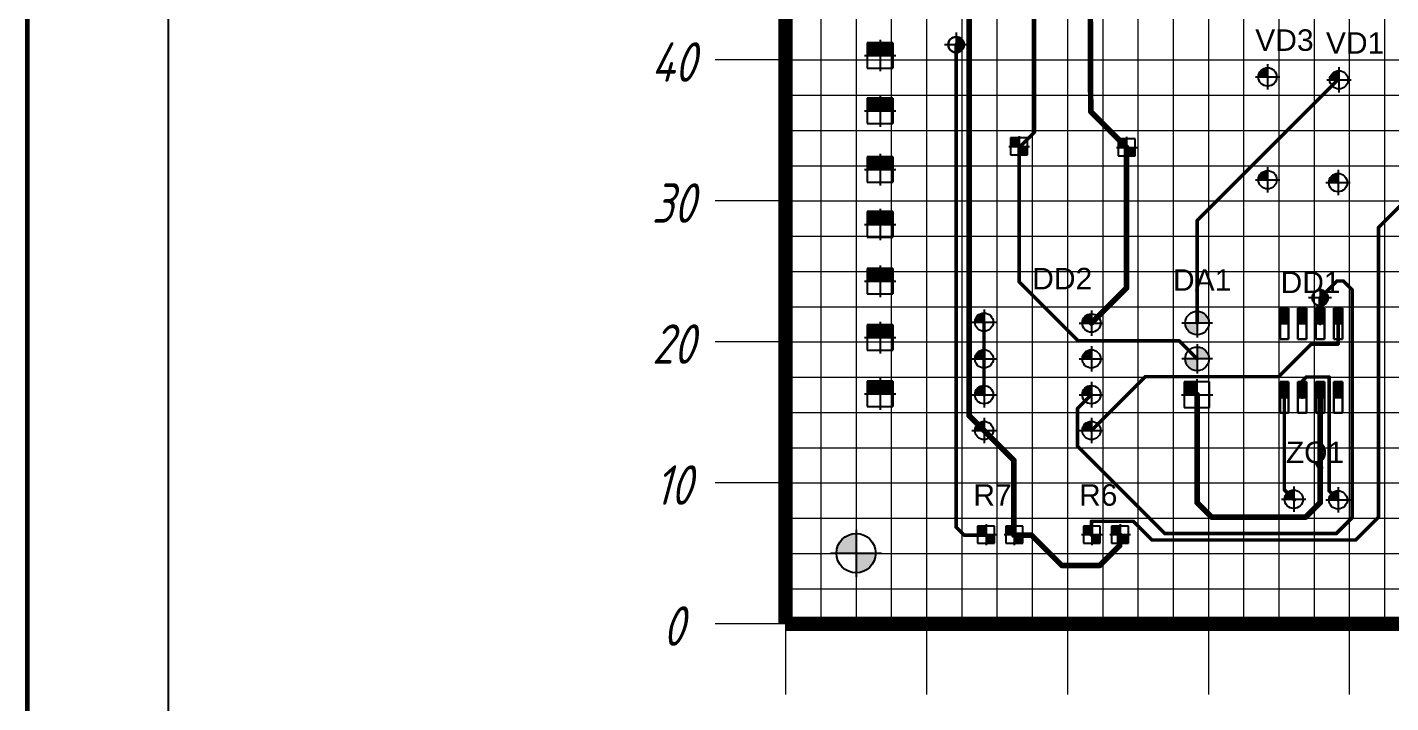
# Model space of a CAD drawing. Header units: millimetres. Extents: x 4478846 to 4492776, y 3796523 to 3799112.
# Drawn here: x 4481602.4 to 4481795.9, y 3797942.8 to 3798038.6 of the extents above; entities that cross this region are included whole.
import ezdxf

# ---------------------------------------------------------------- set-up
doc = ezdxf.new("R2010")
doc.units = ezdxf.units.MM
doc.linetypes.add('ACAD_ISO08W100', pattern=[36, 24, -3, 6, -3])
doc.layers.get('0').update_dxf_attribs({"lineweight": 25})
for name, color, linetype in [('InternalPlane1', 76, 'Continuous'), ('InternalPlane2', 16, 'Continuous'), ('MultiLayer', 9, 'Continuous'), ('TopLayer', 1, 'Continuous'), ('TopOverlay', 2, 'Continuous'), ('Размеры', 7, 'Continuous')]:
    doc.layers.add(name, color=color, linetype=linetype)
for name, color, linetype, lineweight in [('Tonkaya', 3, 'Continuous', 25), ('TXT', 220, 'Continuous', 20), ('Рамка', 7, 'Continuous', 60), ('тонкая', 7, 'Continuous', 13)]:
    doc.layers.add(name, color=color, linetype=linetype, lineweight=lineweight)
doc.styles.get("Standard").update_dxf_attribs({"font": 'arial.ttf'})
doc.styles.add('стиль1', font='romans.shx', dxfattribs={"width": 0.75, "oblique": 15, "height": 3.5})

# ---------------------------------------------------------------- blocks, each defined once
blk = doc.blocks.new('*U275')
at = {"layer": 'тонкая'}
blk.add_line((-128, 0), (128, 0), dxfattribs=at)
blk = doc.blocks.new('*U276')
at = {"layer": 'тонкая', "color": 0, "linetype": 'ByBlock', "lineweight": -2, "transparency": 16777216}
for p in [(0, 80), (0, 75), (0, 70), (0, 65), (0, 60), (0, 55), (0, 50), (0, 45), (0, 40), (0, 35), (0, 30), (0, 25), (0, 20), (0, 15), (0, 10), (0, 5), (0, 0)]:
    blk.add_blockref('*U275', p, dxfattribs=at)
blk = doc.blocks.new('*U281')
at = {"layer": 'тонкая'}
blk.add_line((0, 95), (0, -95), dxfattribs=at)
blk = doc.blocks.new('*U282')
at = {"layer": 'тонкая', "color": 0, "linetype": 'ByBlock', "lineweight": -2, "transparency": 16777216}
for p in [(0, 0), (5, 0), (10, 0), (15, 0), (20, 0), (25, 0), (30, 0), (35, 0), (40, 0), (45, 0), (50, 0), (55, 0), (60, 0), (65, 0), (70, 0), (75, 0), (80, 0), (85, 0)]:
    blk.add_blockref('*U281', p, dxfattribs=at)
blk = doc.blocks.new('*U283')
at = {"layer": 'тонкая'}
blk.add_line((5, 0), (-5, 0), dxfattribs=at)
blk = doc.blocks.new('*U284')
at = {"layer": 'тонкая', "color": 0, "linetype": 'ByBlock', "lineweight": -2, "transparency": 16777216}
for p in [(0, 180), (0, 160), (0, 140), (0, 120), (0, 100), (0, 80), (0, 60), (0, 40), (0, 20), (0, 0)]:
    blk.add_blockref('*U283', p, dxfattribs=at)
blk = doc.blocks.new('*U277')
at = {"layer": 'тонкая'}
blk.add_line((0, 5), (0, -5), dxfattribs=at)
blk = doc.blocks.new('*U278')
at = {"layer": 'тонкая', "color": 0, "linetype": 'ByBlock', "lineweight": -2, "transparency": 16777216}
for p in [(0, 0), (20, 0), (40, 0), (60, 0), (80, 0)]:
    blk.add_blockref('*U277', p, dxfattribs=at)

msp = doc.modelspace()

# ---------------------------------------------------------------- hatches: boundary and pattern name
at = {"layer": 'Tonkaya'}
h = msp.add_hatch(color=7, dxfattribs=at)
h.dxf.hatch_style = 1
h.paths.add_polyline_path([(4481768.38721, 3797998.34774), (4481768.38721, 3797996.67002), (4481770.06493, 3797996.67002, 0.414213562)])
h.paths.add_polyline_path([(4481768.38721, 3797996.67002), (4481766.70949, 3797996.67002, 0.414213562), (4481768.38721, 3797994.9923)])
at = {"layer": 'Tonkaya', "lineweight": 30}
h = msp.add_hatch(color=0, dxfattribs=at)
h.dxf.hatch_style = 1
h.paths.add_polyline_path([(4481781.37677, 3797998.79986), (4481780.15757, 3797998.79986), (4481780.15757, 3797996.59006), (4481781.37677, 3797996.59006)])
h = msp.add_hatch(color=0, dxfattribs=at)
h.dxf.hatch_style = 1
h.paths.add_polyline_path([(4481783.91677, 3797998.79986), (4481782.69757, 3797998.79986), (4481782.69757, 3797996.59006), (4481783.91677, 3797996.59006)])
h = msp.add_hatch(color=0, dxfattribs=at)
h.dxf.hatch_style = 1
h.paths.add_polyline_path([(4481786.45677, 3797998.79986), (4481785.23757, 3797998.79986), (4481785.23757, 3797996.59006), (4481786.45677, 3797996.59006)])
h = msp.add_hatch(color=0, dxfattribs=at)
h.dxf.hatch_style = 1
h.paths.add_polyline_path([(4481788.99677, 3797998.79986), (4481787.77757, 3797998.79986), (4481787.77757, 3797996.59006), (4481788.99677, 3797996.59006)])
at = {"layer": 'Tonkaya'}
h = msp.add_hatch(color=7, dxfattribs=at)
h.dxf.hatch_style = 1
h.paths.add_polyline_path([(4481768.38721, 3797993.26774), (4481768.38721, 3797991.59002), (4481770.06493, 3797991.59002, 0.414213562)])
h.paths.add_polyline_path([(4481768.38721, 3797991.59002), (4481766.70949, 3797991.59002, 0.414213562), (4481768.38721, 3797989.9123)])
at = {"layer": 'Tonkaya', "lineweight": 30}
h = msp.add_hatch(color=0, dxfattribs=at)
h.dxf.hatch_style = 1
h.paths.add_polyline_path([(4481781.37677, 3797988.33506), (4481780.15757, 3797988.33506), (4481780.15757, 3797986.12526), (4481781.37677, 3797986.12526)])
h = msp.add_hatch(color=0, dxfattribs=at)
h.dxf.hatch_style = 1
h.paths.add_polyline_path([(4481783.91677, 3797988.33506), (4481782.69757, 3797988.33506), (4481782.69757, 3797986.12526), (4481783.91677, 3797986.12526)])
h = msp.add_hatch(color=0, dxfattribs=at)
h.dxf.hatch_style = 1
h.paths.add_polyline_path([(4481786.45677, 3797988.33506), (4481785.23757, 3797988.33506), (4481785.23757, 3797986.12526), (4481786.45677, 3797986.12526)])
h = msp.add_hatch(color=0, dxfattribs=at)
h.dxf.hatch_style = 1
h.paths.add_polyline_path([(4481788.99677, 3797988.33506), (4481787.77757, 3797988.33506), (4481787.77757, 3797986.12526), (4481788.99677, 3797986.12526)])
at = {"layer": 'Tonkaya'}
h = msp.add_hatch(color=7, dxfattribs=at)
h.dxf.hatch_style = 1
h.paths.add_polyline_path([(4481719.98716, 3797966.8089, 0.414214041), (4481717.20316, 3797964.0249), (4481719.98716, 3797964.0249)])
h.paths.add_polyline_path([(4481722.77116, 3797964.0249), (4481719.98716, 3797964.0249), (4481719.98716, 3797961.2409, 0.414213084)])
at = {"layer": 'TXT'}
h = msp.add_hatch(color=0, dxfattribs=at)
h.dxf.hatch_style = 1
h.paths.add_polyline_path([(4481778.38719, 3798032.8737, 0.414213562), (4481777.08639, 3798031.5729), (4481778.38719, 3798031.5729)])
h = msp.add_hatch(color=0, dxfattribs=at)
h.dxf.hatch_style = 1
h.paths.add_polyline_path([(4481788.51192, 3798032.46705, 0.414213562), (4481787.21112, 3798031.16625), (4481788.51192, 3798031.16625)])
h = msp.add_hatch(color=0, dxfattribs=at)
h.dxf.hatch_style = 1
h.paths.add_polyline_path([(4481778.38719, 3798018.29082, 0.414213562), (4481777.08639, 3798016.99002), (4481778.38719, 3798016.99002)])
h = msp.add_hatch(color=0, dxfattribs=at)
h.dxf.hatch_style = 1
h.paths.add_polyline_path([(4481788.38717, 3798017.89082, 0.414213562), (4481787.08637, 3798016.59002), (4481788.38717, 3798016.59002)])
h = msp.add_hatch(color=0, dxfattribs=at)
h.dxf.hatch_style = 1
h.paths.add_polyline_path([(4481738.14719, 3797998.09782, 0.414213562), (4481736.84639, 3797996.79702), (4481738.14719, 3797996.79702)])
h = msp.add_hatch(color=0, dxfattribs=at)
h.dxf.hatch_style = 1
h.paths.add_polyline_path([(4481753.38719, 3797997.97082, 0.414213562), (4481752.08639, 3797996.67002), (4481753.38719, 3797996.67002)])
h = msp.add_hatch(color=0, dxfattribs=at)
h.dxf.hatch_style = 1
h.paths.add_polyline_path([(4481738.14719, 3797992.89082, 0.414213562), (4481736.84639, 3797991.59002), (4481738.14719, 3797991.59002)])
h = msp.add_hatch(color=0, dxfattribs=at)
h.dxf.hatch_style = 1
h.paths.add_polyline_path([(4481753.38719, 3797992.89082, 0.414213562), (4481752.08639, 3797991.59002), (4481753.38719, 3797991.59002)])
h = msp.add_hatch(color=0, dxfattribs=at)
h.dxf.hatch_style = 1
h.paths.add_polyline_path([(4481738.14719, 3797987.81082, 0.414213562), (4481736.84639, 3797986.51002), (4481738.14719, 3797986.51002)])
h = msp.add_hatch(color=0, dxfattribs=at)
h.dxf.hatch_style = 1
h.paths.add_polyline_path([(4481753.38719, 3797987.81082, 0.414213562), (4481752.08639, 3797986.51002), (4481753.38719, 3797986.51002)])
h = msp.add_hatch(color=0, dxfattribs=at)
h.dxf.hatch_style = 1
h.paths.add_polyline_path([(4481738.14719, 3797982.73082, 0.414213562), (4481736.84639, 3797981.43002), (4481738.14719, 3797981.43002)])
h = msp.add_hatch(color=0, dxfattribs=at)
h.dxf.hatch_style = 1
h.paths.add_polyline_path([(4481753.38719, 3797982.73082, 0.414213562), (4481752.08639, 3797981.43002), (4481753.38719, 3797981.43002)])
h = msp.add_hatch(color=0, dxfattribs=at)
h.dxf.hatch_style = 1
h.paths.add_polyline_path([(4481782.09733, 3797972.98066, 0.414213562), (4481780.79653, 3797971.67986), (4481782.09733, 3797971.67986)])
h = msp.add_hatch(color=0, dxfattribs=at)
h.dxf.hatch_style = 1
h.paths.add_polyline_path([(4481788.38717, 3797972.89086, 0.414213562), (4481787.08637, 3797971.59006), (4481788.38717, 3797971.59006)])
at = {"layer": 'Размеры', "lineweight": 30}
h = msp.add_hatch(color=0, dxfattribs=at)
h.dxf.hatch_style = 1
edge = h.paths.add_edge_path()
edge.add_line((4481735.29829, 3798036.42536), (4481734.18956, 3798036.15523))
edge.add_line((4481734.18956, 3798036.15523), (4481734.18956, 3798035.04554))
edge.add_arc((4481734.30369, 3798036.0892), 1.04987, 263.7592025, 378.6746193)
edge = h.paths.add_edge_path()
edge.add_line((4481734.18956, 3798037.26492), (4481734.18956, 3798036.15523))
edge.add_line((4481734.18956, 3798036.15523), (4481735.29829, 3798036.42536))
edge.add_arc((4481734.11659, 3798036.01668), 1.25038, 19.0774453, 86.6543092)
h = msp.add_hatch(color=0, dxfattribs=at)
h.dxf.hatch_style = 1
edge = h.paths.add_edge_path()
edge.add_line((4481786.9559, 3798000.50976), (4481785.84717, 3798000.23963))
edge.add_line((4481785.84717, 3798000.23963), (4481785.84717, 3797999.12994))
edge.add_arc((4481785.9613, 3798000.1736), 1.04987, 263.7592025, 378.6746193)
edge = h.paths.add_edge_path()
edge.add_line((4481785.84717, 3798001.34932), (4481785.84717, 3798000.23963))
edge.add_line((4481785.84717, 3798000.23963), (4481786.9559, 3798000.50976))
edge.add_arc((4481785.7742, 3798000.10108), 1.25038, 19.0774453, 86.6543092)

# ---------------------------------------------------------------- linework, layer by layer
msp.add_line((4481622.3779, 3798259.51068), (4481622.3779, 3797675.51068))
at = {"color": 7, "linetype": 'Continuous'}
for p, q in [((4481725.19413, 3798036.42977), (4481721.58774, 3798036.42977)), ((4481721.58774, 3798036.42977), (4481721.58774, 3798032.82338)), ((4481723.39094, 3798036.84764), (4481723.38971, 3798032.37475)), ((4481725.1939, 3798036.42879), (4481725.19193, 3798032.82239)), ((4481725.19413, 3798032.82338), (4481725.19413, 3798036.42977)), ((4481721.20861, 3798034.62658), (4481725.63759, 3798034.62658)), ((4481721.58774, 3798032.82338), (4481725.19413, 3798032.82338)), ((4481725.19413, 3798028.56567), (4481721.58774, 3798028.56567)), ((4481721.58774, 3798028.56567), (4481721.58774, 3798024.95928)), ((4481723.39094, 3798028.98354), (4481723.38971, 3798024.51065)), ((4481725.1939, 3798028.56468), (4481725.19193, 3798024.95829)), ((4481725.19413, 3798024.95928), (4481725.19413, 3798028.56567)), ((4481721.20861, 3798026.76247), (4481725.63759, 3798026.76247)), ((4481721.58774, 3798024.95928), (4481725.19413, 3798024.95928)), ((4481744.32781, 3798022.91919), (4481741.92355, 3798022.91919)), ((4481741.92355, 3798022.91919), (4481741.92355, 3798020.51493)), ((4481743.12568, 3798023.19777), (4481743.12487, 3798020.21585)), ((4481744.32781, 3798020.51493), (4481744.32781, 3798022.91919)), ((4481744.32781, 3798020.51493), (4481744.32781, 3798022.91919)), ((4481759.58713, 3798022.79006), (4481757.18286, 3798022.79006)), ((4481757.18286, 3798022.79006), (4481757.18286, 3798020.3858)), ((4481758.38499, 3798023.06864), (4481758.38418, 3798020.08671)), ((4481759.58713, 3798020.3858), (4481759.58713, 3798022.79006)), ((4481759.58713, 3798020.3858), (4481759.58713, 3798022.79006)), ((4481723.39094, 3798020.66147), (4481723.38971, 3798016.18858)), ((4481741.6708, 3798021.71706), (4481744.62346, 3798021.71706)), ((4481741.92355, 3798020.51493), (4481744.32781, 3798020.51493)), ((4481756.93011, 3798021.58793), (4481759.88277, 3798021.58793)), ((4481725.19413, 3798020.2436), (4481721.58774, 3798020.2436)), ((4481721.58774, 3798020.2436), (4481721.58774, 3798016.6372)), ((4481725.1939, 3798020.24261), (4481725.19193, 3798016.63622)), ((4481725.19413, 3798016.6372), (4481725.19413, 3798020.2436)), ((4481757.18286, 3798020.3858), (4481759.58713, 3798020.3858)), ((4481721.20861, 3798018.4404), (4481725.63759, 3798018.4404)), ((4481721.58774, 3798016.6372), (4481725.19413, 3798016.6372)), ((4481723.39094, 3798012.88958), (4481723.38971, 3798008.41669)), ((4481725.19413, 3798012.47171), (4481721.58774, 3798012.47171)), ((4481721.58774, 3798012.47171), (4481721.58774, 3798008.86531)), ((4481725.1939, 3798012.47072), (4481725.19193, 3798008.86433)), ((4481725.19413, 3798008.86531), (4481725.19413, 3798012.47171)), ((4481721.20861, 3798010.66851), (4481725.63759, 3798010.66851)), ((4481721.58774, 3798008.86531), (4481725.19413, 3798008.86531)), ((4481725.19413, 3798004.40697), (4481721.58774, 3798004.40697)), ((4481721.58774, 3798004.40697), (4481721.58774, 3798000.80058)), ((4481723.39094, 3798004.82484), (4481723.38971, 3798000.35195)), ((4481725.1939, 3798004.40598), (4481725.19193, 3798000.79959)), ((4481725.19413, 3798000.80058), (4481725.19413, 3798004.40697)), ((4481721.20861, 3798002.60377), (4481725.63759, 3798002.60377)), ((4481721.58774, 3798000.80058), (4481725.19413, 3798000.80058)), ((4481725.19413, 3797996.41254), (4481721.58774, 3797996.41254)), ((4481721.58774, 3797996.41254), (4481721.58774, 3797992.80614)), ((4481723.39094, 3797996.83041), (4481723.38971, 3797992.35752)), ((4481725.1939, 3797996.41155), (4481725.19193, 3797992.80516)), ((4481725.19413, 3797992.80614), (4481725.19413, 3797996.41254)), ((4481721.20861, 3797994.60934), (4481725.63759, 3797994.60934)), ((4481721.58774, 3797992.80614), (4481725.19413, 3797992.80614)), ((4481725.19413, 3797988.41789), (4481721.58774, 3797988.41789)), ((4481721.58774, 3797988.41789), (4481721.58774, 3797984.81149)), ((4481723.39094, 3797988.83576), (4481723.38971, 3797984.36287)), ((4481725.1939, 3797988.4169), (4481725.19193, 3797984.81051)), ((4481725.19413, 3797984.81149), (4481725.19413, 3797988.41789)), ((4481770.15824, 3797988.31322), (4481766.55184, 3797988.31322)), ((4481766.55184, 3797988.31322), (4481766.55184, 3797984.70682)), ((4481768.35504, 3797988.73109), (4481768.35382, 3797984.2582)), ((4481770.15824, 3797984.70682), (4481770.15824, 3797988.31322)), ((4481721.20861, 3797986.61469), (4481725.63759, 3797986.61469)), ((4481766.17272, 3797986.51002), (4481770.6017, 3797986.51002)), ((4481721.58774, 3797984.81149), (4481725.19413, 3797984.81149)), ((4481766.55184, 3797984.70682), (4481770.15824, 3797984.70682)), ((4481736.99015, 3797966.65789), (4481739.94281, 3797966.65789)), ((4481739.64717, 3797967.86002), (4481737.2429, 3797967.86002)), ((4481737.2429, 3797967.86002), (4481737.2429, 3797965.45576)), ((4481738.44503, 3797968.1386), (4481738.44422, 3797965.15667)), ((4481739.64717, 3797965.45576), (4481739.64717, 3797967.86002)), ((4481739.64717, 3797965.45576), (4481739.64717, 3797967.86002)), ((4481740.99015, 3797966.65789), (4481743.9428, 3797966.65789)), ((4481743.64716, 3797967.86002), (4481741.2429, 3797967.86002)), ((4481741.2429, 3797967.86002), (4481741.2429, 3797965.45576)), ((4481742.44503, 3797968.1386), (4481742.44421, 3797965.15667)), ((4481743.64716, 3797965.45576), (4481743.64716, 3797967.86002)), ((4481743.64716, 3797965.45576), (4481743.64716, 3797967.86002)), ((4481751.99017, 3797966.65789), (4481754.94283, 3797966.65789)), ((4481754.64719, 3797967.86002), (4481752.24292, 3797967.86002)), ((4481752.24292, 3797967.86002), (4481752.24292, 3797965.45576)), ((4481753.44506, 3797968.1386), (4481753.44424, 3797965.15667)), ((4481754.64719, 3797965.45576), (4481754.64719, 3797967.86002)), ((4481754.64719, 3797965.45576), (4481754.64719, 3797967.86002)), ((4481755.99017, 3797966.65789), (4481758.94282, 3797966.65789)), ((4481758.64718, 3797967.86002), (4481756.24292, 3797967.86002)), ((4481756.24292, 3797967.86002), (4481756.24292, 3797965.45576)), ((4481757.44505, 3797968.1386), (4481757.44423, 3797965.15667)), ((4481758.64718, 3797965.45576), (4481758.64718, 3797967.86002)), ((4481758.64718, 3797965.45576), (4481758.64718, 3797967.86002)), ((4481737.2429, 3797965.45576), (4481739.64717, 3797965.45576)), ((4481741.2429, 3797965.45576), (4481743.64716, 3797965.45576)), ((4481752.24292, 3797965.45576), (4481754.64719, 3797965.45576)), ((4481756.24292, 3797965.45576), (4481758.64718, 3797965.45576))]:
    msp.add_line(p, q, dxfattribs=at)
at = {"color": 7}
for points in [[(4481723.39094, 3798034.62658), (4481723.39094, 3798036.42977), (4481721.58774, 3798034.62658), (4481721.58774, 3798036.42977)], [(4481723.39094, 3798034.62658), (4481723.39094, 3798036.42977), (4481721.58774, 3798034.62658), (4481721.58774, 3798036.42977)], [(4481723.38972, 3798034.62658), (4481723.39071, 3798036.42977), (4481725.19292, 3798034.62559), (4481725.1939, 3798036.42879)], [(4481723.38972, 3798034.62658), (4481723.39071, 3798036.42977), (4481725.19292, 3798034.62559), (4481725.1939, 3798036.42879)], [(4481723.39094, 3798026.76247), (4481723.39094, 3798028.56567), (4481721.58774, 3798026.76247), (4481721.58774, 3798028.56567)], [(4481723.39094, 3798026.76247), (4481723.39094, 3798028.56567), (4481721.58774, 3798026.76247), (4481721.58774, 3798028.56567)], [(4481723.38972, 3798026.76247), (4481723.39071, 3798028.56567), (4481725.19292, 3798026.76149), (4481725.1939, 3798028.56468)], [(4481723.38972, 3798026.76247), (4481723.39071, 3798028.56567), (4481725.19292, 3798026.76149), (4481725.1939, 3798028.56468)], [(4481743.12568, 3798021.71706), (4481743.12568, 3798022.91919), (4481741.92355, 3798021.71706), (4481741.92355, 3798022.91919)], [(4481743.12568, 3798021.71706), (4481743.12568, 3798022.91919), (4481741.92355, 3798021.71706), (4481741.92355, 3798022.91919)], [(4481758.38499, 3798021.58793), (4481758.38499, 3798022.79006), (4481757.18286, 3798021.58793), (4481757.18286, 3798022.79006)], [(4481758.38499, 3798021.58793), (4481758.38499, 3798022.79006), (4481757.18286, 3798021.58793), (4481757.18286, 3798022.79006)], [(4481743.12568, 3798021.71706), (4481743.12568, 3798020.51493), (4481744.32781, 3798021.71706), (4481744.32781, 3798020.51493)], [(4481743.12568, 3798021.71706), (4481743.12568, 3798020.51493), (4481744.32781, 3798021.71706), (4481744.32781, 3798020.51493)], [(4481758.38499, 3798021.58793), (4481758.38499, 3798020.3858), (4481759.58713, 3798021.58793), (4481759.58713, 3798020.3858)], [(4481758.38499, 3798021.58793), (4481758.38499, 3798020.3858), (4481759.58713, 3798021.58793), (4481759.58713, 3798020.3858)], [(4481723.39094, 3798018.4404), (4481723.39094, 3798020.2436), (4481721.58774, 3798018.4404), (4481721.58774, 3798020.2436)], [(4481723.39094, 3798018.4404), (4481723.39094, 3798020.2436), (4481721.58774, 3798018.4404), (4481721.58774, 3798020.2436)], [(4481723.38972, 3798018.4404), (4481723.39071, 3798020.2436), (4481725.19292, 3798018.43942), (4481725.1939, 3798020.24261)], [(4481723.38972, 3798018.4404), (4481723.39071, 3798020.2436), (4481725.19292, 3798018.43942), (4481725.1939, 3798020.24261)], [(4481723.39094, 3798010.66851), (4481723.39094, 3798012.47171), (4481721.58774, 3798010.66851), (4481721.58774, 3798012.47171)], [(4481723.39094, 3798010.66851), (4481723.39094, 3798012.47171), (4481721.58774, 3798010.66851), (4481721.58774, 3798012.47171)], [(4481723.38972, 3798010.66851), (4481723.39071, 3798012.47171), (4481725.19292, 3798010.66753), (4481725.1939, 3798012.47072)], [(4481723.38972, 3798010.66851), (4481723.39071, 3798012.47171), (4481725.19292, 3798010.66753), (4481725.1939, 3798012.47072)], [(4481723.39094, 3798002.60377), (4481723.39094, 3798004.40697), (4481721.58774, 3798002.60377), (4481721.58774, 3798004.40697)], [(4481723.39094, 3798002.60377), (4481723.39094, 3798004.40697), (4481721.58774, 3798002.60377), (4481721.58774, 3798004.40697)], [(4481723.38972, 3798002.60377), (4481723.39071, 3798004.40697), (4481725.19292, 3798002.60279), (4481725.1939, 3798004.40598)], [(4481723.38972, 3798002.60377), (4481723.39071, 3798004.40697), (4481725.19292, 3798002.60279), (4481725.1939, 3798004.40598)], [(4481723.39094, 3797994.60934), (4481723.39094, 3797996.41254), (4481721.58774, 3797994.60934), (4481721.58774, 3797996.41254)], [(4481723.39094, 3797994.60934), (4481723.39094, 3797996.41254), (4481721.58774, 3797994.60934), (4481721.58774, 3797996.41254)], [(4481723.38972, 3797994.60934), (4481723.39071, 3797996.41254), (4481725.19292, 3797994.60835), (4481725.1939, 3797996.41155)], [(4481723.38972, 3797994.60934), (4481723.39071, 3797996.41254), (4481725.19292, 3797994.60835), (4481725.1939, 3797996.41155)], [(4481723.39094, 3797986.61469), (4481723.39094, 3797988.41789), (4481721.58774, 3797986.61469), (4481721.58774, 3797988.41789)], [(4481723.39094, 3797986.61469), (4481723.39094, 3797988.41789), (4481721.58774, 3797986.61469), (4481721.58774, 3797988.41789)], [(4481723.38972, 3797986.61469), (4481723.39071, 3797988.41789), (4481725.19292, 3797986.61371), (4481725.1939, 3797988.4169)], [(4481723.38972, 3797986.61469), (4481723.39071, 3797988.41789), (4481725.19292, 3797986.61371), (4481725.1939, 3797988.4169)], [(4481768.35504, 3797986.51002), (4481768.35504, 3797988.31322), (4481766.55184, 3797986.51002), (4481766.55184, 3797988.31322)], [(4481768.35504, 3797986.51002), (4481768.35504, 3797988.31322), (4481766.55184, 3797986.51002), (4481766.55184, 3797988.31322)], [(4481738.44503, 3797966.65789), (4481738.44503, 3797967.86002), (4481737.2429, 3797966.65789), (4481737.2429, 3797967.86002)], [(4481738.44503, 3797966.65789), (4481738.44503, 3797967.86002), (4481737.2429, 3797966.65789), (4481737.2429, 3797967.86002)], [(4481738.44503, 3797966.65789), (4481738.44503, 3797965.45576), (4481739.64717, 3797966.65789), (4481739.64717, 3797965.45576)], [(4481738.44503, 3797966.65789), (4481738.44503, 3797965.45576), (4481739.64717, 3797966.65789), (4481739.64717, 3797965.45576)], [(4481742.44503, 3797966.65789), (4481742.44503, 3797967.86002), (4481741.2429, 3797966.65789), (4481741.2429, 3797967.86002)], [(4481742.44503, 3797966.65789), (4481742.44503, 3797967.86002), (4481741.2429, 3797966.65789), (4481741.2429, 3797967.86002)], [(4481742.44503, 3797966.65789), (4481742.44503, 3797965.45576), (4481743.64716, 3797966.65789), (4481743.64716, 3797965.45576)], [(4481742.44503, 3797966.65789), (4481742.44503, 3797965.45576), (4481743.64716, 3797966.65789), (4481743.64716, 3797965.45576)], [(4481753.44506, 3797966.65789), (4481753.44506, 3797967.86002), (4481752.24292, 3797966.65789), (4481752.24292, 3797967.86002)], [(4481753.44506, 3797966.65789), (4481753.44506, 3797967.86002), (4481752.24292, 3797966.65789), (4481752.24292, 3797967.86002)], [(4481753.44506, 3797966.65789), (4481753.44506, 3797965.45576), (4481754.64719, 3797966.65789), (4481754.64719, 3797965.45576)], [(4481753.44506, 3797966.65789), (4481753.44506, 3797965.45576), (4481754.64719, 3797966.65789), (4481754.64719, 3797965.45576)], [(4481757.44505, 3797966.65789), (4481757.44505, 3797967.86002), (4481756.24292, 3797966.65789), (4481756.24292, 3797967.86002)], [(4481757.44505, 3797966.65789), (4481757.44505, 3797967.86002), (4481756.24292, 3797966.65789), (4481756.24292, 3797967.86002)], [(4481757.44505, 3797966.65789), (4481757.44505, 3797965.45576), (4481758.64718, 3797966.65789), (4481758.64718, 3797965.45576)], [(4481757.44505, 3797966.65789), (4481757.44505, 3797965.45576), (4481758.64718, 3797966.65789), (4481758.64718, 3797965.45576)]]:
    msp.add_solid(points, dxfattribs=at)
at = {"layer": 'InternalPlane1', "lineweight": 106, "const_width": 2.032}
for points in [[(4481709.98716, 3797953.99003), (4481709.98716, 3798143.99003)], [(4481709.98716, 3797953.99003), (4481965.98716, 3797953.99003)]]:
    msp.add_lwpolyline(points, dxfattribs=at)
at = {"layer": 'InternalPlane2', "lineweight": 106, "const_width": 2.032}
for points in [[(4481709.98716, 3797953.99003), (4481709.98716, 3798143.99003)], [(4481709.98716, 3797953.99003), (4481965.98716, 3797953.99003)]]:
    msp.add_lwpolyline(points, dxfattribs=at)
at = {"layer": 'MultiLayer', "color": 0}
for centre in [(4481778.38719, 3798031.5729), (4481788.51192, 3798031.16625), (4481778.38719, 3798016.99002), (4481788.38717, 3798016.59002), (4481738.14719, 3797996.79702), (4481753.38719, 3797996.67002), (4481738.14719, 3797991.59002), (4481753.38719, 3797991.59002), (4481738.14719, 3797986.51002), (4481753.38719, 3797986.51002), (4481738.14719, 3797981.43002), (4481753.38719, 3797981.43002), (4481782.09733, 3797971.67986), (4481788.38717, 3797971.59006)]:
    msp.add_circle(centre, 1.3008, dxfattribs=at)
at = {"layer": 'Tonkaya', "color": 7}
for p, q in [((4481734.18956, 3798037.8704), (4481734.18956, 3798034.5286)), ((4481735.77756, 3798036.15523), (4481732.54866, 3798036.15523)), ((4481785.84717, 3798001.9548), (4481785.84717, 3797998.613)), ((4481787.43516, 3798000.23963), (4481784.20627, 3798000.23963)), ((4481768.38721, 3797998.74372), (4481768.38721, 3797994.59632)), ((4481770.57566, 3797996.67002), (4481766.19876, 3797996.67002)), ((4481768.38721, 3797993.66372), (4481768.38721, 3797989.51632)), ((4481770.57566, 3797991.59002), (4481766.19876, 3797991.59002))]:
    msp.add_line(p, q, dxfattribs=at)
at = {"layer": 'Tonkaya', "color": 0, "lineweight": 30}
for p, q in [((4481780.15757, 3797998.79986), (4481780.15757, 3797994.38026)), ((4481781.37677, 3797998.79986), (4481780.15757, 3797998.79986)), ((4481780.15757, 3797998.79986), (4481780.15757, 3797994.38026)), ((4481781.37677, 3797994.38026), (4481781.37677, 3797998.79986)), ((4481781.37677, 3797994.38026), (4481781.37677, 3797998.79986)), ((4481782.69757, 3797998.79986), (4481782.69757, 3797994.38026)), ((4481783.91677, 3797998.79986), (4481782.69757, 3797998.79986)), ((4481782.69757, 3797998.79986), (4481782.69757, 3797994.38026)), ((4481783.91677, 3797994.38026), (4481783.91677, 3797998.79986)), ((4481783.91677, 3797994.38026), (4481783.91677, 3797998.79986)), ((4481785.23757, 3797998.79986), (4481785.23757, 3797994.38026)), ((4481786.45677, 3797998.79986), (4481785.23757, 3797998.79986)), ((4481785.23757, 3797998.79986), (4481785.23757, 3797994.38026)), ((4481786.45677, 3797994.38026), (4481786.45677, 3797998.79986)), ((4481786.45677, 3797994.38026), (4481786.45677, 3797998.79986)), ((4481787.77757, 3797998.79986), (4481787.77757, 3797994.38026)), ((4481788.99677, 3797998.79986), (4481787.77757, 3797998.79986)), ((4481787.77757, 3797998.79986), (4481787.77757, 3797994.38026)), ((4481788.99677, 3797994.38026), (4481788.99677, 3797998.79986)), ((4481788.99677, 3797994.38026), (4481788.99677, 3797998.79986)), ((4481780.15757, 3797996.59006), (4481781.37677, 3797996.59006)), ((4481782.69757, 3797996.59006), (4481783.91677, 3797996.59006)), ((4481785.23757, 3797996.59006), (4481786.45677, 3797996.59006)), ((4481787.77757, 3797996.59006), (4481788.99677, 3797996.59006)), ((4481780.15757, 3797994.38026), (4481781.37677, 3797994.38026)), ((4481782.69757, 3797994.38026), (4481783.91677, 3797994.38026)), ((4481785.23757, 3797994.38026), (4481786.45677, 3797994.38026)), ((4481787.77757, 3797994.38026), (4481788.99677, 3797994.38026)), ((4481780.15757, 3797988.33506), (4481780.15757, 3797983.91546)), ((4481781.37677, 3797988.33506), (4481780.15757, 3797988.33506)), ((4481780.15757, 3797988.33506), (4481780.15757, 3797983.91546)), ((4481781.37677, 3797983.91546), (4481781.37677, 3797988.33506)), ((4481781.37677, 3797983.91546), (4481781.37677, 3797988.33506)), ((4481782.69757, 3797988.33506), (4481782.69757, 3797983.91546)), ((4481783.91677, 3797988.33506), (4481782.69757, 3797988.33506)), ((4481782.69757, 3797988.33506), (4481782.69757, 3797983.91546)), ((4481783.91677, 3797983.91546), (4481783.91677, 3797988.33506)), ((4481783.91677, 3797983.91546), (4481783.91677, 3797988.33506)), ((4481785.23757, 3797988.33506), (4481785.23757, 3797983.91546)), ((4481786.45677, 3797988.33506), (4481785.23757, 3797988.33506)), ((4481785.23757, 3797988.33506), (4481785.23757, 3797983.91546)), ((4481786.45677, 3797983.91546), (4481786.45677, 3797988.33506)), ((4481787.77757, 3797988.33506), (4481787.77757, 3797983.91546)), ((4481788.99677, 3797988.33506), (4481787.77757, 3797988.33506)), ((4481787.77757, 3797988.33506), (4481787.77757, 3797983.91546)), ((4481788.99677, 3797983.91546), (4481788.99677, 3797988.33506)), ((4481788.99677, 3797983.91546), (4481788.99677, 3797988.33506)), ((4481780.15757, 3797986.12526), (4481781.37677, 3797986.12526)), ((4481782.69757, 3797986.12526), (4481783.91677, 3797986.12526)), ((4481785.23757, 3797986.12526), (4481786.45677, 3797986.12526)), ((4481787.77757, 3797986.12526), (4481788.99677, 3797986.12526)), ((4481780.15757, 3797983.91546), (4481781.37677, 3797983.91546)), ((4481782.69757, 3797983.91546), (4481783.91677, 3797983.91546)), ((4481785.23757, 3797983.91546), (4481786.45677, 3797983.91546)), ((4481787.77757, 3797983.91546), (4481788.99677, 3797983.91546))]:
    msp.add_line(p, q, dxfattribs=at)
at = {"layer": 'Tonkaya', "color": 7, "lineweight": -2}
for p, q in [((4481719.98716, 3797967.33083), (4481719.98716, 3797960.64923)), ((4481716.36796, 3797964.0249), (4481723.60636, 3797964.0249))]:
    msp.add_line(p, q, dxfattribs=at)
at = {"layer": 'Tonkaya', "color": 7}
for centre, radius in [((4481768.38721, 3797996.67002), 1.67772), ((4481768.38721, 3797991.59002), 1.67772), ((4481719.98716, 3797964.0249), 2.784)]:
    msp.add_circle(centre, radius, dxfattribs=at)
at = {"layer": 'TopLayer', "color": 0, "linetype": 'ACAD_ISO08W100'}
for p, q in [((4481778.38719, 3798033.37055), (4481778.38719, 3798029.77526)), ((4481788.51192, 3798032.9639), (4481788.51192, 3798029.3686)), ((4481776.65813, 3798031.5729), (4481780.11625, 3798031.5729)), ((4481786.78286, 3798031.16625), (4481790.24098, 3798031.16625)), ((4481778.38719, 3798018.78767), (4481778.38719, 3798015.19237)), ((4481776.65813, 3798016.99002), (4481780.11625, 3798016.99002)), ((4481786.65811, 3798016.59002), (4481790.11623, 3798016.59002)), ((4481788.38717, 3798018.38767), (4481788.38717, 3798014.79237)), ((4481738.14719, 3797998.59467), (4481738.14719, 3797994.99937)), ((4481753.38719, 3797998.46767), (4481753.38719, 3797994.87237)), ((4481736.41813, 3797996.79702), (4481739.87625, 3797996.79702)), ((4481751.65813, 3797996.67002), (4481755.11625, 3797996.67002)), ((4481738.14719, 3797993.38767), (4481738.14719, 3797989.79237)), ((4481753.38719, 3797993.38767), (4481753.38719, 3797989.79237)), ((4481736.41813, 3797991.59002), (4481739.87625, 3797991.59002)), ((4481751.65813, 3797991.59002), (4481755.11625, 3797991.59002)), ((4481738.14719, 3797988.30767), (4481738.14719, 3797984.71237)), ((4481753.38719, 3797988.30767), (4481753.38719, 3797984.71237)), ((4481736.41813, 3797986.51002), (4481739.87625, 3797986.51002)), ((4481751.65813, 3797986.51002), (4481755.11625, 3797986.51002)), ((4481738.14719, 3797983.22767), (4481738.14719, 3797979.63237)), ((4481753.38719, 3797983.22767), (4481753.38719, 3797979.63237)), ((4481736.41813, 3797981.43002), (4481739.87625, 3797981.43002)), ((4481751.65813, 3797981.43002), (4481755.11625, 3797981.43002)), ((4481782.09733, 3797973.47751), (4481782.09733, 3797969.88221)), ((4481788.38717, 3797973.38771), (4481788.38717, 3797969.79241)), ((4481780.36827, 3797971.67986), (4481783.82639, 3797971.67986)), ((4481786.65811, 3797971.59006), (4481790.11623, 3797971.59006))]:
    msp.add_line(p, q, dxfattribs=at)
at = {"layer": 'TopLayer'}
for points, const_width in [([(4481752.83316, 3798133.13243), (4481753.29036, 3798026.68683)], 0.8), ([(4481745.31476, 3798023.7577), (4481745.31476, 3798111.39003)], 0.508), ([(4481736.01836, 3797983.55884), (4481736.01836, 3798100.21403)], 0.8), ([(4481734.18956, 3797967.70762), (4481734.18956, 3798036.15523)], 0.508), ([(4481768.38721, 3798011.19008), (4481788.38717, 3798031.19004)], 0.508), ([(4481753.29036, 3798026.68683), (4481758.38713, 3798021.59006)], 0.8), ([(4481743.14713, 3798021.59006), (4481745.31476, 3798023.7577)], 0.508), ([(4481743.14713, 3798002.50887), (4481743.14713, 3798021.59006)], 0.508), ([(4481758.38713, 3798001.66996), (4481758.38713, 3798021.59006)], 0.8), ([(4481794.13356, 3798010.24043), (4481800.62519, 3798016.73206)], 0.508), ([(4481768.38721, 3797996.67002), (4481768.38721, 3798011.19008)], 0.508), ([(4481794.13356, 3797969.15003), (4481794.13356, 3798010.24043)], 0.508), ([(4481743.14713, 3798002.50887), (4481751.51236, 3797994.14363)], 0.508), ([(4481753.38719, 3797996.67002), (4481758.38713, 3798001.66996)], 0.8), ([(4481785.84717, 3798000.23963), (4481788.23477, 3798002.62723)], 0.508), ([(4481788.23477, 3798002.62723), (4481789.15516, 3798002.62723)], 0.508), ([(4481789.15516, 3798002.62723), (4481790.37436, 3798001.40803)], 0.508), ([(4481790.37436, 3797969.04843), (4481790.37436, 3798001.40803)], 0.508), ([(4481785.84717, 3797996.59006), (4481785.84717, 3798000.23963)], 0.508), ([(4481738.14719, 3797991.59002), (4481738.14719, 3797996.67002)], 0.508), ([(4481788.38717, 3797993.68643), (4481788.38717, 3797996.59006)], 0.508), ([(4481751.51236, 3797994.14363), (4481765.8336, 3797994.14363)], 0.508), ([(4481765.8336, 3797994.14363), (4481768.38721, 3797991.59002)], 0.508), ([(4481779.96036, 3797989.06363), (4481784.58316, 3797993.68643)], 0.508), ([(4481784.58316, 3797993.68643), (4481788.38717, 3797993.68643)], 0.508), ([(4481738.14719, 3797986.51002), (4481738.14719, 3797991.59002)], 0.508), ([(4481753.38719, 3797981.43002), (4481761.0208, 3797989.06363)], 0.508), ([(4481761.0208, 3797989.06363), (4481779.96036, 3797989.06363)], 0.508), ([(4481783.30717, 3797988.45403), (4481783.86597, 3797989.01283)], 0.508), ([(4481783.30717, 3797986.12526), (4481783.30717, 3797988.45403)], 0.508), ([(4481783.86597, 3797989.01283), (4481787.12316, 3797989.01283)], 0.508), ([(4481787.12316, 3797972.85407), (4481787.12316, 3797989.01283)], 0.508), ([(4481751.41076, 3797984.53359), (4481753.38719, 3797986.51002)], 0.508), ([(4481768.38721, 3797971.18203), (4481768.38721, 3797986.51002)], 0.8), ([(4481780.76717, 3797973.01002), (4481780.76717, 3797986.12526)], 0.508), ([(4481785.84717, 3797971.18203), (4481785.84717, 3797986.12526)], 0.8), ([(4481736.01836, 3797983.55884), (4481738.14719, 3797981.43002)], 0.8), ([(4481751.41076, 3797979.20843), (4481751.41076, 3797984.53359)], 0.508), ([(4481738.14719, 3797981.43002), (4481742.38716, 3797977.19005)], 0.8), ([(4481751.41076, 3797979.20843), (4481763.80596, 3797966.81323)], 0.508), ([(4481742.38716, 3797966.59002), (4481742.38716, 3797977.19005)], 0.8), ([(4481780.76717, 3797973.01002), (4481782.18713, 3797971.59006)], 0.508), ([(4481787.12316, 3797972.85407), (4481788.38717, 3797971.59006)], 0.508), ([(4481768.38721, 3797971.18203), (4481770.41921, 3797969.15003)], 0.8), ([(4481783.81517, 3797969.15003), (4481785.84717, 3797971.18203)], 0.8), ([(4481753.38719, 3797966.59002), (4481753.38719, 3797968.54043)], 0.508), ([(4481753.38719, 3797968.54043), (4481759.33556, 3797968.54043)], 0.508), ([(4481759.33556, 3797968.54043), (4481761.97716, 3797965.89883)], 0.508), ([(4481770.41921, 3797969.15003), (4481783.81517, 3797969.15003)], 0.8), ([(4481788.13916, 3797966.81323), (4481790.37436, 3797969.04843)], 0.508), ([(4481790.88236, 3797965.89883), (4481794.13356, 3797969.15003)], 0.508), ([(4481734.18956, 3797967.70762), (4481735.30716, 3797966.59002)], 0.508), ([(4481735.30716, 3797966.59002), (4481738.38717, 3797966.59002)], 0.508), ([(4481742.38716, 3797966.59002), (4481744.87758, 3797966.59002)], 0.8), ([(4481744.87758, 3797966.59002), (4481749.17556, 3797962.29203)], 0.8), ([(4481757.38718, 3797965.08603), (4481757.38718, 3797966.59002)], 0.8), ([(4481763.80596, 3797966.81323), (4481788.13916, 3797966.81323)], 0.508), ([(4481754.59318, 3797962.29203), (4481757.38718, 3797965.08603)], 0.8), ([(4481761.97716, 3797965.89883), (4481790.88236, 3797965.89883)], 0.508), ([(4481749.17556, 3797962.29203), (4481754.59318, 3797962.29203)], 0.8)]:
    msp.add_lwpolyline(points, dxfattribs=dict(at, const_width=const_width))
for points, const_width in [([(4481734.06256, 3798036.15523, 1), (4481734.31656, 3798036.15523, 1)], 0.254), ([(4481788.26017, 3798031.19004, 1), (4481788.51417, 3798031.19004, 1)], 0.254), ([(4481753.09036, 3798026.68683, 1), (4481753.49036, 3798026.68683, 1)], 0.4), ([(4481753.09036, 3798026.68683, 1), (4481753.49036, 3798026.68683, 1)], 0.4), ([(4481745.18776, 3798023.7577, 1), (4481745.44176, 3798023.7577, 1)], 0.254), ([(4481745.18776, 3798023.7577, 1), (4481745.44176, 3798023.7577, 1)], 0.254), ([(4481743.02013, 3798021.59006, 1), (4481743.27413, 3798021.59006, 1)], 0.254), ([(4481743.02013, 3798021.59006, 1), (4481743.27413, 3798021.59006, 1)], 0.254), ([(4481758.18713, 3798021.59006, 1), (4481758.58713, 3798021.59006, 1)], 0.4), ([(4481758.18713, 3798021.59006, 1), (4481758.58713, 3798021.59006, 1)], 0.4), ([(4481768.26021, 3798011.19008, 1), (4481768.51421, 3798011.19008, 1)], 0.254), ([(4481768.26021, 3798011.19008, 1), (4481768.51421, 3798011.19008, 1)], 0.254), ([(4481794.00656, 3798010.24043, 1), (4481794.26056, 3798010.24043, 1)], 0.254), ([(4481794.00656, 3798010.24043, 1), (4481794.26056, 3798010.24043, 1)], 0.254), ([(4481743.02013, 3798002.50887, 1), (4481743.27413, 3798002.50887, 1)], 0.254), ([(4481743.02013, 3798002.50887, 1), (4481743.27413, 3798002.50887, 1)], 0.254), ([(4481758.18713, 3798001.66996, 1), (4481758.58713, 3798001.66996, 1)], 0.4), ([(4481758.18713, 3798001.66996, 1), (4481758.58713, 3798001.66996, 1)], 0.4), ([(4481788.10777, 3798002.62723, 1), (4481788.36177, 3798002.62723, 1)], 0.254), ([(4481788.10777, 3798002.62723, 1), (4481788.36177, 3798002.62723, 1)], 0.254), ([(4481789.02816, 3798002.62723, 1), (4481789.28216, 3798002.62723, 1)], 0.254), ([(4481789.02816, 3798002.62723, 1), (4481789.28216, 3798002.62723, 1)], 0.254), ([(4481790.24736, 3798001.40803, 1), (4481790.50136, 3798001.40803, 1)], 0.254), ([(4481790.24736, 3798001.40803, 1), (4481790.50136, 3798001.40803, 1)], 0.254), ([(4481785.72017, 3798000.23963, 1), (4481785.97417, 3798000.23963, 1)], 0.254), ([(4481785.72017, 3798000.23963, 1), (4481785.97417, 3798000.23963, 1)], 0.254), ([(4481738.02019, 3797996.67002, 1), (4481738.27419, 3797996.67002, 1)], 0.254), ([(4481753.18719, 3797996.67002, 1), (4481753.58719, 3797996.67002, 1)], 0.4), ([(4481768.26021, 3797996.67002, 1), (4481768.51421, 3797996.67002, 1)], 0.254), ([(4481785.72017, 3797996.59006, 1), (4481785.97417, 3797996.59006, 1)], 0.254), ([(4481788.26017, 3797996.59006, 1), (4481788.51417, 3797996.59006, 1)], 0.254), ([(4481751.38536, 3797994.14363, 1), (4481751.63936, 3797994.14363, 1)], 0.254), ([(4481751.38536, 3797994.14363, 1), (4481751.63936, 3797994.14363, 1)], 0.254), ([(4481765.7066, 3797994.14363, 1), (4481765.9606, 3797994.14363, 1)], 0.254), ([(4481765.7066, 3797994.14363, 1), (4481765.9606, 3797994.14363, 1)], 0.254), ([(4481784.45616, 3797993.68643, 1), (4481784.71016, 3797993.68643, 1)], 0.254), ([(4481784.45616, 3797993.68643, 1), (4481784.71016, 3797993.68643, 1)], 0.254), ([(4481788.26017, 3797993.68643, 1), (4481788.51417, 3797993.68643, 1)], 0.254), ([(4481788.26017, 3797993.68643, 1), (4481788.51417, 3797993.68643, 1)], 0.254), ([(4481738.02019, 3797991.59002, 1), (4481738.27419, 3797991.59002, 1)], 0.254), ([(4481738.02019, 3797991.59002, 1), (4481738.27419, 3797991.59002, 1)], 0.254), ([(4481768.26021, 3797991.59002, 1), (4481768.51421, 3797991.59002, 1)], 0.254), ([(4481760.8938, 3797989.06363, 1), (4481761.1478, 3797989.06363, 1)], 0.254), ([(4481760.8938, 3797989.06363, 1), (4481761.1478, 3797989.06363, 1)], 0.254), ([(4481779.83336, 3797989.06363, 1), (4481780.08736, 3797989.06363, 1)], 0.254), ([(4481779.83336, 3797989.06363, 1), (4481780.08736, 3797989.06363, 1)], 0.254), ([(4481783.18017, 3797988.45403, 1), (4481783.43417, 3797988.45403, 1)], 0.254), ([(4481783.18017, 3797988.45403, 1), (4481783.43417, 3797988.45403, 1)], 0.254), ([(4481783.73897, 3797989.01283, 1), (4481783.99297, 3797989.01283, 1)], 0.254), ([(4481783.73897, 3797989.01283, 1), (4481783.99297, 3797989.01283, 1)], 0.254), ([(4481786.99616, 3797989.01283, 1), (4481787.25016, 3797989.01283, 1)], 0.254), ([(4481786.99616, 3797989.01283, 1), (4481787.25016, 3797989.01283, 1)], 0.254), ([(4481738.02019, 3797986.51002, 1), (4481738.27419, 3797986.51002, 1)], 0.254), ([(4481753.26019, 3797986.51002, 1), (4481753.51419, 3797986.51002, 1)], 0.254), ([(4481768.18721, 3797986.51002, 1), (4481768.58721, 3797986.51002, 1)], 0.4), ([(4481780.64017, 3797986.12526, 1), (4481780.89417, 3797986.12526, 1)], 0.254), ([(4481783.18017, 3797986.12526, 1), (4481783.43417, 3797986.12526, 1)], 0.254), ([(4481785.64717, 3797986.12526, 1), (4481786.04717, 3797986.12526, 1)], 0.4), ([(4481735.81836, 3797983.55884, 1), (4481736.21836, 3797983.55884, 1)], 0.4), ([(4481735.81836, 3797983.55884, 1), (4481736.21836, 3797983.55884, 1)], 0.4), ([(4481751.28376, 3797984.53359, 1), (4481751.53776, 3797984.53359, 1)], 0.254), ([(4481751.28376, 3797984.53359, 1), (4481751.53776, 3797984.53359, 1)], 0.254), ([(4481737.94719, 3797981.43002, 1), (4481738.34719, 3797981.43002, 1)], 0.4), ([(4481737.94719, 3797981.43002, 1), (4481738.34719, 3797981.43002, 1)], 0.4), ([(4481753.26019, 3797981.43002, 1), (4481753.51419, 3797981.43002, 1)], 0.254), ([(4481751.28376, 3797979.20843, 1), (4481751.53776, 3797979.20843, 1)], 0.254), ([(4481751.28376, 3797979.20843, 1), (4481751.53776, 3797979.20843, 1)], 0.254), ([(4481742.18716, 3797977.19005, 1), (4481742.58716, 3797977.19005, 1)], 0.4), ([(4481742.18716, 3797977.19005, 1), (4481742.58716, 3797977.19005, 1)], 0.4), ([(4481780.64017, 3797973.01002, 1), (4481780.89417, 3797973.01002, 1)], 0.254), ([(4481780.64017, 3797973.01002, 1), (4481780.89417, 3797973.01002, 1)], 0.254), ([(4481786.99616, 3797972.85407, 1), (4481787.25016, 3797972.85407, 1)], 0.254), ([(4481786.99616, 3797972.85407, 1), (4481787.25016, 3797972.85407, 1)], 0.254), ([(4481768.18721, 3797971.18203, 1), (4481768.58721, 3797971.18203, 1)], 0.4), ([(4481768.18721, 3797971.18203, 1), (4481768.58721, 3797971.18203, 1)], 0.4), ([(4481782.06013, 3797971.59006, 1), (4481782.31413, 3797971.59006, 1)], 0.254), ([(4481785.64717, 3797971.18203, 1), (4481786.04717, 3797971.18203, 1)], 0.4), ([(4481785.64717, 3797971.18203, 1), (4481786.04717, 3797971.18203, 1)], 0.4), ([(4481788.26017, 3797971.59006, 1), (4481788.51417, 3797971.59006, 1)], 0.254), ([(4481753.26019, 3797968.54043, 1), (4481753.51419, 3797968.54043, 1)], 0.254), ([(4481753.26019, 3797968.54043, 1), (4481753.51419, 3797968.54043, 1)], 0.254), ([(4481759.20856, 3797968.54043, 1), (4481759.46256, 3797968.54043, 1)], 0.254), ([(4481759.20856, 3797968.54043, 1), (4481759.46256, 3797968.54043, 1)], 0.254), ([(4481770.21921, 3797969.15003, 1), (4481770.61921, 3797969.15003, 1)], 0.4), ([(4481770.21921, 3797969.15003, 1), (4481770.61921, 3797969.15003, 1)], 0.4), ([(4481783.61517, 3797969.15003, 1), (4481784.01517, 3797969.15003, 1)], 0.4), ([(4481783.61517, 3797969.15003, 1), (4481784.01517, 3797969.15003, 1)], 0.4), ([(4481790.24736, 3797969.04843, 1), (4481790.50136, 3797969.04843, 1)], 0.254), ([(4481790.24736, 3797969.04843, 1), (4481790.50136, 3797969.04843, 1)], 0.254), ([(4481794.00656, 3797969.15003, 1), (4481794.26056, 3797969.15003, 1)], 0.254), ([(4481794.00656, 3797969.15003, 1), (4481794.26056, 3797969.15003, 1)], 0.254), ([(4481734.06256, 3797967.70762, 1), (4481734.31656, 3797967.70762, 1)], 0.254), ([(4481734.06256, 3797967.70762, 1), (4481734.31656, 3797967.70762, 1)], 0.254), ([(4481735.18016, 3797966.59002, 1), (4481735.43416, 3797966.59002, 1)], 0.254), ([(4481735.18016, 3797966.59002, 1), (4481735.43416, 3797966.59002, 1)], 0.254), ([(4481738.26017, 3797966.59002, 1), (4481738.51417, 3797966.59002, 1)], 0.254), ([(4481742.18716, 3797966.59002, 1), (4481742.58716, 3797966.59002, 1)], 0.4), ([(4481742.18716, 3797966.59002, 1), (4481742.58716, 3797966.59002, 1)], 0.4), ([(4481744.67758, 3797966.59002, 1), (4481745.07758, 3797966.59002, 1)], 0.4), ([(4481744.67758, 3797966.59002, 1), (4481745.07758, 3797966.59002, 1)], 0.4), ([(4481753.26019, 3797966.59002, 1), (4481753.51419, 3797966.59002, 1)], 0.254), ([(4481757.18718, 3797966.59002, 1), (4481757.58718, 3797966.59002, 1)], 0.4), ([(4481763.67896, 3797966.81323, 1), (4481763.93296, 3797966.81323, 1)], 0.254), ([(4481763.67896, 3797966.81323, 1), (4481763.93296, 3797966.81323, 1)], 0.254), ([(4481788.01216, 3797966.81323, 1), (4481788.26616, 3797966.81323, 1)], 0.254), ([(4481788.01216, 3797966.81323, 1), (4481788.26616, 3797966.81323, 1)], 0.254), ([(4481757.18718, 3797965.08603, 1), (4481757.58718, 3797965.08603, 1)], 0.4), ([(4481757.18718, 3797965.08603, 1), (4481757.58718, 3797965.08603, 1)], 0.4), ([(4481761.85016, 3797965.89883, 1), (4481762.10416, 3797965.89883, 1)], 0.254), ([(4481761.85016, 3797965.89883, 1), (4481762.10416, 3797965.89883, 1)], 0.254), ([(4481790.75536, 3797965.89883, 1), (4481791.00936, 3797965.89883, 1)], 0.254), ([(4481790.75536, 3797965.89883, 1), (4481791.00936, 3797965.89883, 1)], 0.254), ([(4481748.97556, 3797962.29203, 1), (4481749.37556, 3797962.29203, 1)], 0.4), ([(4481748.97556, 3797962.29203, 1), (4481749.37556, 3797962.29203, 1)], 0.4), ([(4481754.39318, 3797962.29203, 1), (4481754.79318, 3797962.29203, 1)], 0.4), ([(4481754.39318, 3797962.29203, 1), (4481754.79318, 3797962.29203, 1)], 0.4)]:
    msp.add_lwpolyline(points, format="xyb", close=True, dxfattribs=dict(at, const_width=const_width))
at = {"layer": 'TopLayer', "color": 0, "lineweight": 30}
for centre in [(4481734.18956, 3798036.15523), (4481785.84717, 3798000.23963)]:
    msp.add_circle(centre, 1.10969, dxfattribs=at)
at = {"layer": 'Рамка'}
msp.add_line((4481602.3779, 3798264.51068), (4481602.3779, 3797670.51068), dxfattribs=at)

# ---------------------------------------------------------------- block references
at = {"layer": 'тонкая'}
for name, p in [('*U276', (4481837.98716, 3797953.99003)), ('*U282', (4481709.98716, 3798048.99003)), ('*U284', (4481704.98716, 3797953.99003)), ('*U278', (4481709.98716, 3797948.99003))]:
    msp.add_blockref(name, p, dxfattribs=at)

# ---------------------------------------------------------------- texts
at = {"layer": 'Tonkaya', "color": 7, "lineweight": 30, "char_height": 5.6, "width": 108, "attachment_point": 5, "style": 'стиль1'}
for s, insert in [('40', (4481694.04452, 3798033.68755, -119.48881)), ('30', (4481694.04452, 3798013.68755, -119.48881)), ('20', (4481694.04452, 3797993.68755, -119.48881)), ('10', (4481694.04452, 3797973.68755, -119.48881)), ('0', (4481694.04452, 3797953.68755, -119.48881))]:
    msp.add_mtext(s, dxfattribs=dict(at, insert=insert))
at = {"layer": 'TopOverlay'}
for s, p in [('VD3', (4481776.63676, 3798035.2765)), ('VD1', (4481786.66596, 3798034.8713)), ('DD2', (4481744.98716, 3798001.4463)), ('DA1', (4481764.95816, 3798001.2459)), ('DD1', (4481780.23377, 3798000.9119)), ('ZQ1', (4481780.97398, 3797976.7993)), ('R7', (4481736.63456, 3797970.7595)), ('R6', (4481751.63456, 3797970.7595))]:
    msp.add_text(s, height=3.048, dxfattribs=at).set_placement(p)

doc.saveas('drawing.dxf')
